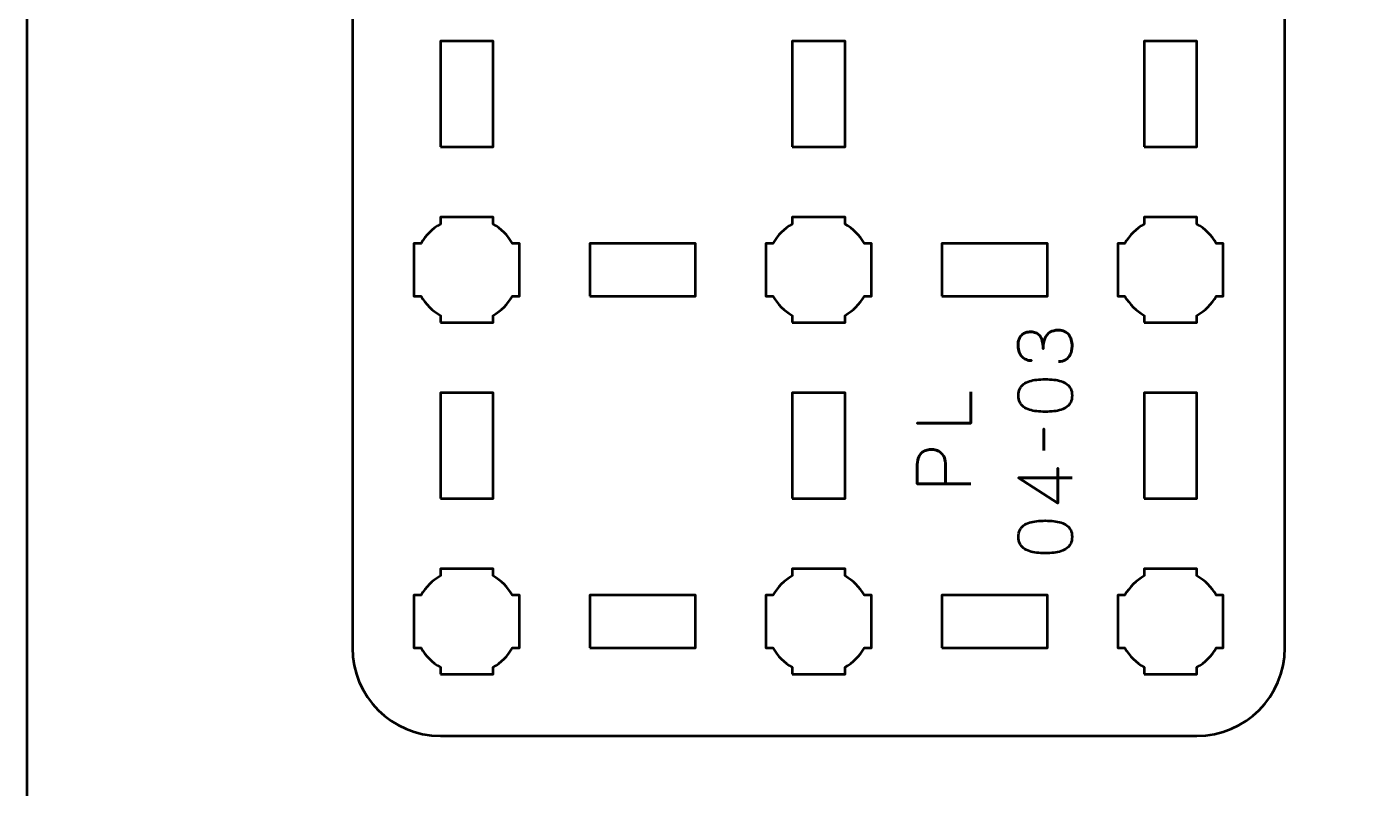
# Model space of a CAD drawing. Header units: centimetres. Extents: x -21 to 0, y -29.7 to 0.
# Drawn here: x -21 to -13.36, y -18.8 to -14.47 of the extents above; entities that cross this region are included whole.
import ezdxf

# ---------------------------------------------------------------- set-up
doc = ezdxf.new("R2010")
doc.units = ezdxf.units.CM
doc.header["$MEASUREMENT"] = 0
doc.layers.add('Layer 1', color=7, linetype='Continuous')

msp = doc.modelspace()

# ---------------------------------------------------------------- linework, layer by layer
at = {"layer": 'Layer 1', "color": 1, "lineweight": 53}
msp.add_open_spline([(-21.00003, -29.19995), (-21.00003, -29.19995), (-21.00003, -5.89992), (-21.00003, -5.89992), (-21.00003, -5.89992), (-21.00003, -5.81709), (-20.93286, -5.74992), (-20.85003, -5.74992), (-20.85003, -5.74992), (-20.7672, -5.74992), (-20.70003, -5.68275), (-20.70003, -5.59992), (-20.70003, -5.59992), (-20.70003, -5.51709), (-20.7672, -5.44992), (-20.85003, -5.44992), (-20.85003, -5.44992), (-20.93286, -5.44992), (-21.00003, -5.38275), (-21.00003, -5.29992), (-21.00003, -5.29992), (-21.00003, -5.21709), (-20.93286, -5.14992), (-20.85003, -5.14992), (-20.85003, -5.14992), (-20.7672, -5.14992), (-20.70003, -5.08275), (-20.70003, -4.99992), (-20.70003, -4.99992), (-20.70003, -4.91709), (-20.7672, -4.84992), (-20.85003, -4.84992), (-20.85003, -4.84992), (-20.93286, -4.84992), (-21.00003, -4.78275), (-21.00003, -4.69992), (-21.00003, -4.69992), (-21.00003, -4.61709), (-20.93286, -4.54992), (-20.85003, -4.54992), (-20.85003, -4.54992), (-20.7672, -4.54992), (-20.70003, -4.48275), (-20.70003, -4.39992), (-20.70003, -4.39992), (-20.70003, -4.31709), (-20.7672, -4.24992), (-20.85003, -4.24992), (-20.85003, -4.24992), (-20.93286, -4.24992), (-21.00003, -4.18275), (-21.00003, -4.09992), (-21.00003, -4.09992), (-21.00003, -4.01709), (-20.93286, -3.94992), (-20.85003, -3.94992), (-20.85003, -3.94992), (-20.7672, -3.94992), (-20.70003, -3.88275), (-20.70003, -3.79992), (-20.70003, -3.79992), (-20.70003, -3.71709), (-20.7672, -3.64992), (-20.85003, -3.64992), (-20.85003, -3.64992), (-20.93286, -3.64992), (-21.00003, -3.58275), (-21.00003, -3.49992), (-21.00003, -3.49992), (-21.00003, -3.41709), (-20.93286, -3.34992), (-20.85003, -3.34992), (-20.85003, -3.34992), (-20.7672, -3.34992), (-20.70003, -3.28275), (-20.70003, -3.19992), (-20.70003, -3.19992), (-20.70003, -3.11709), (-20.7672, -3.04992), (-20.85003, -3.04992), (-20.85003, -3.04992), (-20.93286, -3.04992), (-21.00003, -2.98275), (-21.00003, -2.89992), (-21.00003, -2.89992), (-21.00003, -2.81709), (-20.93286, -2.74992), (-20.85003, -2.74992), (-20.85003, -2.74992), (-20.7672, -2.74992), (-20.70003, -2.68275), (-20.70003, -2.59992), (-20.70003, -2.59992), (-20.70003, -2.51709), (-20.7672, -2.44992), (-20.85003, -2.44992), (-20.85003, -2.44992), (-20.93286, -2.44992), (-21.00003, -2.38275), (-21.00003, -2.29992), (-21.00003, -2.29992), (-21.00003, -2.21709), (-20.93286, -2.14992), (-20.85003, -2.14992), (-20.85003, -2.14992), (-20.7672, -2.14992), (-20.70003, -2.08275), (-20.70003, -1.99992), (-20.70003, -1.99992), (-20.70003, -1.91709), (-20.7672, -1.84992), (-20.85003, -1.84992), (-20.85003, -1.84992), (-20.93286, -1.84992), (-21.00003, -1.78275), (-21.00003, -1.69992), (-21.00003, -1.69992), (-21.00003, -1.61709), (-20.93286, -1.54992), (-20.85003, -1.54992), (-20.85003, -1.54992), (-20.7672, -1.54992), (-20.70003, -1.48275), (-20.70003, -1.39992), (-20.70003, -1.39992), (-20.70003, -1.31709), (-20.7672, -1.24992), (-20.85003, -1.24992), (-20.85003, -1.24992), (-20.93286, -1.24992), (-21.00003, -1.18275), (-21.00003, -1.09992), (-21.00003, -1.09992), (-21.00003, -1.09992), (-21.00003, -0.49992), (-21.00003, -0.49992), (-21.00003, -0.49992), (-21.00003, -0.22295), (-20.77694, 0.00004), (-20.49994, 0.00004), (-20.49994, 0.00004), (-20.49994, 0.00004), (-0.50008, 0.00004), (-0.50008, 0.00004), (-0.50008, 0.00004), (-0.22294, 0.00004), (0.00002, -0.22295), (0.00002, -0.49992), (0.00002, -0.49992), (0.00002, -0.49992), (0.00002, -29.19995), (0.00002, -29.19995), (0.00002, -29.19995), (0.00002, -29.47695), (-0.22294, -29.70004), (-0.50008, -29.70004), (-0.50008, -29.70004), (-0.50008, -29.70004), (-20.49994, -29.70004), (-20.49994, -29.70004), (-20.49994, -29.70004), (-20.77694, -29.70004), (-21.00003, -29.47695), (-21.00003, -29.19995)], degree=3, knots=[0, 0, 0, 0, 0.0243902, 0.0243902, 0.0243902, 0.0243902, 0.0487805, 0.0487805, 0.0487805, 0.0487805, 0.0731707, 0.0731707, 0.0731707, 0.0731707, 0.097561, 0.097561, 0.097561, 0.097561, 0.1219512, 0.1219512, 0.1219512, 0.1219512, 0.1463415, 0.1463415, 0.1463415, 0.1463415, 0.1707317, 0.1707317, 0.1707317, 0.1707317, 0.195122, 0.195122, 0.195122, 0.195122, 0.2195122, 0.2195122, 0.2195122, 0.2195122, 0.2439024, 0.2439024, 0.2439024, 0.2439024, 0.2682927, 0.2682927, 0.2682927, 0.2682927, 0.2926829, 0.2926829, 0.2926829, 0.2926829, 0.3170732, 0.3170732, 0.3170732, 0.3170732, 0.3414634, 0.3414634, 0.3414634, 0.3414634, 0.3658537, 0.3658537, 0.3658537, 0.3658537, 0.3902439, 0.3902439, 0.3902439, 0.3902439, 0.4146341, 0.4146341, 0.4146341, 0.4146341, 0.4390244, 0.4390244, 0.4390244, 0.4390244, 0.4634146, 0.4634146, 0.4634146, 0.4634146, 0.4878049, 0.4878049, 0.4878049, 0.4878049, 0.5121951, 0.5121951, 0.5121951, 0.5121951, 0.5365854, 0.5365854, 0.5365854, 0.5365854, 0.5609756, 0.5609756, 0.5609756, 0.5609756, 0.5853659, 0.5853659, 0.5853659, 0.5853659, 0.6097561, 0.6097561, 0.6097561, 0.6097561, 0.6341463, 0.6341463, 0.6341463, 0.6341463, 0.6585366, 0.6585366, 0.6585366, 0.6585366, 0.6829268, 0.6829268, 0.6829268, 0.6829268, 0.7073171, 0.7073171, 0.7073171, 0.7073171, 0.7317073, 0.7317073, 0.7317073, 0.7317073, 0.7560976, 0.7560976, 0.7560976, 0.7560976, 0.7804878, 0.7804878, 0.7804878, 0.7804878, 0.804878, 0.804878, 0.804878, 0.804878, 0.8292683, 0.8292683, 0.8292683, 0.8292683, 0.8536585, 0.8536585, 0.8536585, 0.8536585, 0.8780488, 0.8780488, 0.8780488, 0.8780488, 0.902439, 0.902439, 0.902439, 0.902439, 0.9268293, 0.9268293, 0.9268293, 0.9268293, 0.9512195, 0.9512195, 0.9512195, 0.9512195, 0.9756098, 0.9756098, 0.9756098, 0.9756098, 1, 1, 1, 1], dxfattribs=at)
at = {"layer": 'Layer 1', "color": 3, "lineweight": 53}
msp.add_open_spline([(-14.35, -18.5), (-14.35, -18.5), (-18.65, -18.5), (-18.65, -18.5), (-18.65, -18.5), (-18.92609, -18.5), (-19.15, -18.27609), (-19.15, -18), (-19.15, -18), (-19.15, -18), (-19.15, -11.7), (-19.15, -11.7), (-19.15, -11.7), (-19.15, -11.42391), (-18.92609, -11.2), (-18.65, -11.2), (-18.65, -11.2), (-18.65, -11.2), (-14.35, -11.2), (-14.35, -11.2), (-14.35, -11.2), (-14.07391, -11.2), (-13.85, -11.42391), (-13.85, -11.7), (-13.85, -11.7), (-13.85, -11.7), (-13.85, -18), (-13.85, -18), (-13.85, -18), (-13.85, -18.27609), (-14.07391, -18.5), (-14.35, -18.5)], degree=3, knots=[0, 0, 0, 0, 0.125, 0.125, 0.125, 0.125, 0.25, 0.25, 0.25, 0.25, 0.375, 0.375, 0.375, 0.375, 0.5, 0.5, 0.5, 0.5, 0.625, 0.625, 0.625, 0.625, 0.75, 0.75, 0.75, 0.75, 0.875, 0.875, 0.875, 0.875, 1, 1, 1, 1], dxfattribs=at)
at = {"layer": 'Layer 1', "lineweight": 53}
for points, knots in [([(-18.65, -15.15), (-18.65, -15.15), (-18.65, -14.55), (-18.65, -14.55), (-18.65, -14.55), (-18.65, -14.55), (-18.35, -14.55), (-18.35, -14.55), (-18.35, -14.55), (-18.35, -14.55), (-18.35, -15.15), (-18.35, -15.15), (-18.35, -15.15), (-18.35, -15.15), (-18.65, -15.15), (-18.65, -15.15)], [0, 0, 0, 0, 0.25, 0.25, 0.25, 0.25, 0.5, 0.5, 0.5, 0.5, 0.75, 0.75, 0.75, 0.75, 1, 1, 1, 1]), ([(-16.65, -15.15), (-16.65, -15.15), (-16.65, -14.55), (-16.65, -14.55), (-16.65, -14.55), (-16.65, -14.55), (-16.35, -14.55), (-16.35, -14.55), (-16.35, -14.55), (-16.35, -14.55), (-16.35, -15.15), (-16.35, -15.15), (-16.35, -15.15), (-16.35, -15.15), (-16.65, -15.15), (-16.65, -15.15)], [0, 0, 0, 0, 0.25, 0.25, 0.25, 0.25, 0.5, 0.5, 0.5, 0.5, 0.75, 0.75, 0.75, 0.75, 1, 1, 1, 1]), ([(-14.65, -15.15), (-14.65, -15.15), (-14.65, -14.55), (-14.65, -14.55), (-14.65, -14.55), (-14.65, -14.55), (-14.35, -14.55), (-14.35, -14.55), (-14.35, -14.55), (-14.35, -14.55), (-14.35, -15.15), (-14.35, -15.15), (-14.35, -15.15), (-14.35, -15.15), (-14.65, -15.15), (-14.65, -15.15)], [0, 0, 0, 0, 0.25, 0.25, 0.25, 0.25, 0.5, 0.5, 0.5, 0.5, 0.75, 0.75, 0.75, 0.75, 1, 1, 1, 1]), ([(-18.65, -16.15), (-18.65, -16.15), (-18.65, -16.10985), (-18.65, -16.10985), (-18.65, -16.10985), (-18.69553, -16.0835), (-18.7335, -16.04553), (-18.75985, -16), (-18.75985, -16), (-18.75985, -16), (-18.8, -16), (-18.8, -16), (-18.8, -16), (-18.8, -16), (-18.8, -15.85), (-18.8, -15.85), (-18.8, -15.85), (-18.8, -15.85), (-18.8, -15.7), (-18.8, -15.7), (-18.8, -15.7), (-18.8, -15.7), (-18.75985, -15.7), (-18.75985, -15.7), (-18.75985, -15.7), (-18.7335, -15.65447), (-18.69553, -15.6165), (-18.65, -15.59015), (-18.65, -15.59015), (-18.65, -15.59015), (-18.65, -15.55), (-18.65, -15.55), (-18.65, -15.55), (-18.65, -15.55), (-18.5, -15.55), (-18.5, -15.55), (-18.5, -15.55), (-18.5, -15.55), (-18.35, -15.55), (-18.35, -15.55), (-18.35, -15.55), (-18.35, -15.55), (-18.35, -15.59015), (-18.35, -15.59015), (-18.35, -15.59015), (-18.30447, -15.6165), (-18.2665, -15.65447), (-18.24015, -15.7), (-18.24015, -15.7), (-18.24015, -15.7), (-18.2, -15.7), (-18.2, -15.7), (-18.2, -15.7), (-18.2, -15.7), (-18.2, -15.85), (-18.2, -15.85), (-18.2, -15.85), (-18.2, -15.85), (-18.2, -16), (-18.2, -16), (-18.2, -16), (-18.2, -16), (-18.24015, -16), (-18.24015, -16), (-18.24015, -16), (-18.2665, -16.04553), (-18.30447, -16.0835), (-18.35, -16.10985), (-18.35, -16.10985), (-18.35, -16.10985), (-18.35, -16.15), (-18.35, -16.15), (-18.35, -16.15), (-18.35, -16.15), (-18.5, -16.15), (-18.5, -16.15), (-18.5, -16.15), (-18.5, -16.15), (-18.65, -16.15), (-18.65, -16.15)], [0, 0, 0, 0, 0.05, 0.05, 0.05, 0.05, 0.1, 0.1, 0.1, 0.1, 0.15, 0.15, 0.15, 0.15, 0.2, 0.2, 0.2, 0.2, 0.25, 0.25, 0.25, 0.25, 0.3, 0.3, 0.3, 0.3, 0.35, 0.35, 0.35, 0.35, 0.4, 0.4, 0.4, 0.4, 0.45, 0.45, 0.45, 0.45, 0.5, 0.5, 0.5, 0.5, 0.55, 0.55, 0.55, 0.55, 0.6, 0.6, 0.6, 0.6, 0.65, 0.65, 0.65, 0.65, 0.7, 0.7, 0.7, 0.7, 0.75, 0.75, 0.75, 0.75, 0.8, 0.8, 0.8, 0.8, 0.85, 0.85, 0.85, 0.85, 0.9, 0.9, 0.9, 0.9, 0.95, 0.95, 0.95, 0.95, 1, 1, 1, 1]), ([(-16.65, -16.15), (-16.65, -16.15), (-16.65, -16.10985), (-16.65, -16.10985), (-16.65, -16.10985), (-16.69553, -16.0835), (-16.7335, -16.04553), (-16.75985, -16), (-16.75985, -16), (-16.75985, -16), (-16.8, -16), (-16.8, -16), (-16.8, -16), (-16.8, -16), (-16.8, -15.85), (-16.8, -15.85), (-16.8, -15.85), (-16.8, -15.85), (-16.8, -15.7), (-16.8, -15.7), (-16.8, -15.7), (-16.8, -15.7), (-16.75985, -15.7), (-16.75985, -15.7), (-16.75985, -15.7), (-16.7335, -15.65447), (-16.69553, -15.6165), (-16.65, -15.59015), (-16.65, -15.59015), (-16.65, -15.59015), (-16.65, -15.55), (-16.65, -15.55), (-16.65, -15.55), (-16.65, -15.55), (-16.5, -15.55), (-16.5, -15.55), (-16.5, -15.55), (-16.5, -15.55), (-16.35, -15.55), (-16.35, -15.55), (-16.35, -15.55), (-16.35, -15.55), (-16.35, -15.59015), (-16.35, -15.59015), (-16.35, -15.59015), (-16.30447, -15.6165), (-16.2665, -15.65447), (-16.24015, -15.7), (-16.24015, -15.7), (-16.24015, -15.7), (-16.2, -15.7), (-16.2, -15.7), (-16.2, -15.7), (-16.2, -15.7), (-16.2, -15.85), (-16.2, -15.85), (-16.2, -15.85), (-16.2, -15.85), (-16.2, -16), (-16.2, -16), (-16.2, -16), (-16.2, -16), (-16.24015, -16), (-16.24015, -16), (-16.24015, -16), (-16.2665, -16.04553), (-16.30447, -16.0835), (-16.35, -16.10985), (-16.35, -16.10985), (-16.35, -16.10985), (-16.35, -16.15), (-16.35, -16.15), (-16.35, -16.15), (-16.35, -16.15), (-16.5, -16.15), (-16.5, -16.15), (-16.5, -16.15), (-16.5, -16.15), (-16.65, -16.15), (-16.65, -16.15)], [0, 0, 0, 0, 0.05, 0.05, 0.05, 0.05, 0.1, 0.1, 0.1, 0.1, 0.15, 0.15, 0.15, 0.15, 0.2, 0.2, 0.2, 0.2, 0.25, 0.25, 0.25, 0.25, 0.3, 0.3, 0.3, 0.3, 0.35, 0.35, 0.35, 0.35, 0.4, 0.4, 0.4, 0.4, 0.45, 0.45, 0.45, 0.45, 0.5, 0.5, 0.5, 0.5, 0.55, 0.55, 0.55, 0.55, 0.6, 0.6, 0.6, 0.6, 0.65, 0.65, 0.65, 0.65, 0.7, 0.7, 0.7, 0.7, 0.75, 0.75, 0.75, 0.75, 0.8, 0.8, 0.8, 0.8, 0.85, 0.85, 0.85, 0.85, 0.9, 0.9, 0.9, 0.9, 0.95, 0.95, 0.95, 0.95, 1, 1, 1, 1]), ([(-14.65, -16.15), (-14.65, -16.15), (-14.65, -16.10985), (-14.65, -16.10985), (-14.65, -16.10985), (-14.69553, -16.0835), (-14.7335, -16.04553), (-14.75985, -16), (-14.75985, -16), (-14.75985, -16), (-14.8, -16), (-14.8, -16), (-14.8, -16), (-14.8, -16), (-14.8, -15.85), (-14.8, -15.85), (-14.8, -15.85), (-14.8, -15.85), (-14.8, -15.7), (-14.8, -15.7), (-14.8, -15.7), (-14.8, -15.7), (-14.75985, -15.7), (-14.75985, -15.7), (-14.75985, -15.7), (-14.7335, -15.65447), (-14.69553, -15.6165), (-14.65, -15.59015), (-14.65, -15.59015), (-14.65, -15.59015), (-14.65, -15.55), (-14.65, -15.55), (-14.65, -15.55), (-14.65, -15.55), (-14.5, -15.55), (-14.5, -15.55), (-14.5, -15.55), (-14.5, -15.55), (-14.35, -15.55), (-14.35, -15.55), (-14.35, -15.55), (-14.35, -15.55), (-14.35, -15.59015), (-14.35, -15.59015), (-14.35, -15.59015), (-14.30447, -15.6165), (-14.2665, -15.65447), (-14.24015, -15.7), (-14.24015, -15.7), (-14.24015, -15.7), (-14.2, -15.7), (-14.2, -15.7), (-14.2, -15.7), (-14.2, -15.7), (-14.2, -15.85), (-14.2, -15.85), (-14.2, -15.85), (-14.2, -15.85), (-14.2, -16), (-14.2, -16), (-14.2, -16), (-14.2, -16), (-14.24015, -16), (-14.24015, -16), (-14.24015, -16), (-14.2665, -16.04553), (-14.30447, -16.0835), (-14.35, -16.10985), (-14.35, -16.10985), (-14.35, -16.10985), (-14.35, -16.15), (-14.35, -16.15), (-14.35, -16.15), (-14.35, -16.15), (-14.5, -16.15), (-14.5, -16.15), (-14.5, -16.15), (-14.5, -16.15), (-14.65, -16.15), (-14.65, -16.15)], [0, 0, 0, 0, 0.05, 0.05, 0.05, 0.05, 0.1, 0.1, 0.1, 0.1, 0.15, 0.15, 0.15, 0.15, 0.2, 0.2, 0.2, 0.2, 0.25, 0.25, 0.25, 0.25, 0.3, 0.3, 0.3, 0.3, 0.35, 0.35, 0.35, 0.35, 0.4, 0.4, 0.4, 0.4, 0.45, 0.45, 0.45, 0.45, 0.5, 0.5, 0.5, 0.5, 0.55, 0.55, 0.55, 0.55, 0.6, 0.6, 0.6, 0.6, 0.65, 0.65, 0.65, 0.65, 0.7, 0.7, 0.7, 0.7, 0.75, 0.75, 0.75, 0.75, 0.8, 0.8, 0.8, 0.8, 0.85, 0.85, 0.85, 0.85, 0.9, 0.9, 0.9, 0.9, 0.95, 0.95, 0.95, 0.95, 1, 1, 1, 1]), ([(-17.8, -16), (-17.8, -16), (-17.8, -15.7), (-17.8, -15.7), (-17.8, -15.7), (-17.8, -15.7), (-17.2, -15.7), (-17.2, -15.7), (-17.2, -15.7), (-17.2, -15.7), (-17.2, -16), (-17.2, -16), (-17.2, -16), (-17.2, -16), (-17.8, -16), (-17.8, -16)], [0, 0, 0, 0, 0.25, 0.25, 0.25, 0.25, 0.5, 0.5, 0.5, 0.5, 0.75, 0.75, 0.75, 0.75, 1, 1, 1, 1]), ([(-15.8, -16), (-15.8, -16), (-15.8, -15.7), (-15.8, -15.7), (-15.8, -15.7), (-15.8, -15.7), (-15.2, -15.7), (-15.2, -15.7), (-15.2, -15.7), (-15.2, -15.7), (-15.2, -16), (-15.2, -16), (-15.2, -16), (-15.2, -16), (-15.8, -16), (-15.8, -16)], [0, 0, 0, 0, 0.25, 0.25, 0.25, 0.25, 0.5, 0.5, 0.5, 0.5, 0.75, 0.75, 0.75, 0.75, 1, 1, 1, 1]), ([(-18.65, -17.15), (-18.65, -17.15), (-18.65, -16.55), (-18.65, -16.55), (-18.65, -16.55), (-18.65, -16.55), (-18.35, -16.55), (-18.35, -16.55), (-18.35, -16.55), (-18.35, -16.55), (-18.35, -17.15), (-18.35, -17.15), (-18.35, -17.15), (-18.35, -17.15), (-18.65, -17.15), (-18.65, -17.15)], [0, 0, 0, 0, 0.25, 0.25, 0.25, 0.25, 0.5, 0.5, 0.5, 0.5, 0.75, 0.75, 0.75, 0.75, 1, 1, 1, 1]), ([(-16.65, -17.15), (-16.65, -17.15), (-16.65, -16.55), (-16.65, -16.55), (-16.65, -16.55), (-16.65, -16.55), (-16.35, -16.55), (-16.35, -16.55), (-16.35, -16.55), (-16.35, -16.55), (-16.35, -17.15), (-16.35, -17.15), (-16.35, -17.15), (-16.35, -17.15), (-16.65, -17.15), (-16.65, -17.15)], [0, 0, 0, 0, 0.25, 0.25, 0.25, 0.25, 0.5, 0.5, 0.5, 0.5, 0.75, 0.75, 0.75, 0.75, 1, 1, 1, 1]), ([(-14.65, -17.15), (-14.65, -17.15), (-14.65, -16.55), (-14.65, -16.55), (-14.65, -16.55), (-14.65, -16.55), (-14.35, -16.55), (-14.35, -16.55), (-14.35, -16.55), (-14.35, -16.55), (-14.35, -17.15), (-14.35, -17.15), (-14.35, -17.15), (-14.35, -17.15), (-14.65, -17.15), (-14.65, -17.15)], [0, 0, 0, 0, 0.25, 0.25, 0.25, 0.25, 0.5, 0.5, 0.5, 0.5, 0.75, 0.75, 0.75, 0.75, 1, 1, 1, 1]), ([(-18.65, -18.15), (-18.65, -18.15), (-18.65, -18.10985), (-18.65, -18.10985), (-18.65, -18.10985), (-18.69553, -18.0835), (-18.7335, -18.04553), (-18.75985, -18), (-18.75985, -18), (-18.75985, -18), (-18.8, -18), (-18.8, -18), (-18.8, -18), (-18.8, -18), (-18.8, -17.85), (-18.8, -17.85), (-18.8, -17.85), (-18.8, -17.85), (-18.8, -17.7), (-18.8, -17.7), (-18.8, -17.7), (-18.8, -17.7), (-18.75985, -17.7), (-18.75985, -17.7), (-18.75985, -17.7), (-18.7335, -17.65447), (-18.69553, -17.6165), (-18.65, -17.59015), (-18.65, -17.59015), (-18.65, -17.59015), (-18.65, -17.55), (-18.65, -17.55), (-18.65, -17.55), (-18.65, -17.55), (-18.5, -17.55), (-18.5, -17.55), (-18.5, -17.55), (-18.5, -17.55), (-18.35, -17.55), (-18.35, -17.55), (-18.35, -17.55), (-18.35, -17.55), (-18.35, -17.59015), (-18.35, -17.59015), (-18.35, -17.59015), (-18.30447, -17.6165), (-18.2665, -17.65447), (-18.24015, -17.7), (-18.24015, -17.7), (-18.24015, -17.7), (-18.2, -17.7), (-18.2, -17.7), (-18.2, -17.7), (-18.2, -17.7), (-18.2, -17.85), (-18.2, -17.85), (-18.2, -17.85), (-18.2, -17.85), (-18.2, -18), (-18.2, -18), (-18.2, -18), (-18.2, -18), (-18.24015, -18), (-18.24015, -18), (-18.24015, -18), (-18.2665, -18.04553), (-18.30447, -18.0835), (-18.35, -18.10985), (-18.35, -18.10985), (-18.35, -18.10985), (-18.35, -18.15), (-18.35, -18.15), (-18.35, -18.15), (-18.35, -18.15), (-18.5, -18.15), (-18.5, -18.15), (-18.5, -18.15), (-18.5, -18.15), (-18.65, -18.15), (-18.65, -18.15)], [0, 0, 0, 0, 0.05, 0.05, 0.05, 0.05, 0.1, 0.1, 0.1, 0.1, 0.15, 0.15, 0.15, 0.15, 0.2, 0.2, 0.2, 0.2, 0.25, 0.25, 0.25, 0.25, 0.3, 0.3, 0.3, 0.3, 0.35, 0.35, 0.35, 0.35, 0.4, 0.4, 0.4, 0.4, 0.45, 0.45, 0.45, 0.45, 0.5, 0.5, 0.5, 0.5, 0.55, 0.55, 0.55, 0.55, 0.6, 0.6, 0.6, 0.6, 0.65, 0.65, 0.65, 0.65, 0.7, 0.7, 0.7, 0.7, 0.75, 0.75, 0.75, 0.75, 0.8, 0.8, 0.8, 0.8, 0.85, 0.85, 0.85, 0.85, 0.9, 0.9, 0.9, 0.9, 0.95, 0.95, 0.95, 0.95, 1, 1, 1, 1]), ([(-16.65, -18.15), (-16.65, -18.15), (-16.65, -18.10985), (-16.65, -18.10985), (-16.65, -18.10985), (-16.69553, -18.0835), (-16.7335, -18.04553), (-16.75985, -18), (-16.75985, -18), (-16.75985, -18), (-16.8, -18), (-16.8, -18), (-16.8, -18), (-16.8, -18), (-16.8, -17.85), (-16.8, -17.85), (-16.8, -17.85), (-16.8, -17.85), (-16.8, -17.7), (-16.8, -17.7), (-16.8, -17.7), (-16.8, -17.7), (-16.75985, -17.7), (-16.75985, -17.7), (-16.75985, -17.7), (-16.7335, -17.65447), (-16.69553, -17.6165), (-16.65, -17.59015), (-16.65, -17.59015), (-16.65, -17.59015), (-16.65, -17.55), (-16.65, -17.55), (-16.65, -17.55), (-16.65, -17.55), (-16.5, -17.55), (-16.5, -17.55), (-16.5, -17.55), (-16.5, -17.55), (-16.35, -17.55), (-16.35, -17.55), (-16.35, -17.55), (-16.35, -17.55), (-16.35, -17.59015), (-16.35, -17.59015), (-16.35, -17.59015), (-16.30447, -17.6165), (-16.2665, -17.65447), (-16.24015, -17.7), (-16.24015, -17.7), (-16.24015, -17.7), (-16.2, -17.7), (-16.2, -17.7), (-16.2, -17.7), (-16.2, -17.7), (-16.2, -17.85), (-16.2, -17.85), (-16.2, -17.85), (-16.2, -17.85), (-16.2, -18), (-16.2, -18), (-16.2, -18), (-16.2, -18), (-16.24015, -18), (-16.24015, -18), (-16.24015, -18), (-16.2665, -18.04553), (-16.30447, -18.0835), (-16.35, -18.10985), (-16.35, -18.10985), (-16.35, -18.10985), (-16.35, -18.15), (-16.35, -18.15), (-16.35, -18.15), (-16.35, -18.15), (-16.5, -18.15), (-16.5, -18.15), (-16.5, -18.15), (-16.5, -18.15), (-16.65, -18.15), (-16.65, -18.15)], [0, 0, 0, 0, 0.05, 0.05, 0.05, 0.05, 0.1, 0.1, 0.1, 0.1, 0.15, 0.15, 0.15, 0.15, 0.2, 0.2, 0.2, 0.2, 0.25, 0.25, 0.25, 0.25, 0.3, 0.3, 0.3, 0.3, 0.35, 0.35, 0.35, 0.35, 0.4, 0.4, 0.4, 0.4, 0.45, 0.45, 0.45, 0.45, 0.5, 0.5, 0.5, 0.5, 0.55, 0.55, 0.55, 0.55, 0.6, 0.6, 0.6, 0.6, 0.65, 0.65, 0.65, 0.65, 0.7, 0.7, 0.7, 0.7, 0.75, 0.75, 0.75, 0.75, 0.8, 0.8, 0.8, 0.8, 0.85, 0.85, 0.85, 0.85, 0.9, 0.9, 0.9, 0.9, 0.95, 0.95, 0.95, 0.95, 1, 1, 1, 1]), ([(-14.65, -18.15), (-14.65, -18.15), (-14.65, -18.10985), (-14.65, -18.10985), (-14.65, -18.10985), (-14.69553, -18.0835), (-14.7335, -18.04553), (-14.75985, -18), (-14.75985, -18), (-14.75985, -18), (-14.8, -18), (-14.8, -18), (-14.8, -18), (-14.8, -18), (-14.8, -17.85), (-14.8, -17.85), (-14.8, -17.85), (-14.8, -17.85), (-14.8, -17.7), (-14.8, -17.7), (-14.8, -17.7), (-14.8, -17.7), (-14.75985, -17.7), (-14.75985, -17.7), (-14.75985, -17.7), (-14.7335, -17.65447), (-14.69553, -17.6165), (-14.65, -17.59015), (-14.65, -17.59015), (-14.65, -17.59015), (-14.65, -17.55), (-14.65, -17.55), (-14.65, -17.55), (-14.65, -17.55), (-14.5, -17.55), (-14.5, -17.55), (-14.5, -17.55), (-14.5, -17.55), (-14.35, -17.55), (-14.35, -17.55), (-14.35, -17.55), (-14.35, -17.55), (-14.35, -17.59015), (-14.35, -17.59015), (-14.35, -17.59015), (-14.30447, -17.6165), (-14.2665, -17.65447), (-14.24015, -17.7), (-14.24015, -17.7), (-14.24015, -17.7), (-14.2, -17.7), (-14.2, -17.7), (-14.2, -17.7), (-14.2, -17.7), (-14.2, -17.85), (-14.2, -17.85), (-14.2, -17.85), (-14.2, -17.85), (-14.2, -18), (-14.2, -18), (-14.2, -18), (-14.2, -18), (-14.24015, -18), (-14.24015, -18), (-14.24015, -18), (-14.2665, -18.04553), (-14.30447, -18.0835), (-14.35, -18.10985), (-14.35, -18.10985), (-14.35, -18.10985), (-14.35, -18.15), (-14.35, -18.15), (-14.35, -18.15), (-14.35, -18.15), (-14.5, -18.15), (-14.5, -18.15), (-14.5, -18.15), (-14.5, -18.15), (-14.65, -18.15), (-14.65, -18.15)], [0, 0, 0, 0, 0.05, 0.05, 0.05, 0.05, 0.1, 0.1, 0.1, 0.1, 0.15, 0.15, 0.15, 0.15, 0.2, 0.2, 0.2, 0.2, 0.25, 0.25, 0.25, 0.25, 0.3, 0.3, 0.3, 0.3, 0.35, 0.35, 0.35, 0.35, 0.4, 0.4, 0.4, 0.4, 0.45, 0.45, 0.45, 0.45, 0.5, 0.5, 0.5, 0.5, 0.55, 0.55, 0.55, 0.55, 0.6, 0.6, 0.6, 0.6, 0.65, 0.65, 0.65, 0.65, 0.7, 0.7, 0.7, 0.7, 0.75, 0.75, 0.75, 0.75, 0.8, 0.8, 0.8, 0.8, 0.85, 0.85, 0.85, 0.85, 0.9, 0.9, 0.9, 0.9, 0.95, 0.95, 0.95, 0.95, 1, 1, 1, 1]), ([(-17.8, -18), (-17.8, -18), (-17.8, -17.7), (-17.8, -17.7), (-17.8, -17.7), (-17.8, -17.7), (-17.2, -17.7), (-17.2, -17.7), (-17.2, -17.7), (-17.2, -17.7), (-17.2, -18), (-17.2, -18), (-17.2, -18), (-17.2, -18), (-17.8, -18), (-17.8, -18)], [0, 0, 0, 0, 0.25, 0.25, 0.25, 0.25, 0.5, 0.5, 0.5, 0.5, 0.75, 0.75, 0.75, 0.75, 1, 1, 1, 1]), ([(-15.8, -18), (-15.8, -18), (-15.8, -17.7), (-15.8, -17.7), (-15.8, -17.7), (-15.8, -17.7), (-15.2, -17.7), (-15.2, -17.7), (-15.2, -17.7), (-15.2, -17.7), (-15.2, -18), (-15.2, -18), (-15.2, -18), (-15.2, -18), (-15.8, -18), (-15.8, -18)], [0, 0, 0, 0, 0.25, 0.25, 0.25, 0.25, 0.5, 0.5, 0.5, 0.5, 0.75, 0.75, 0.75, 0.75, 1, 1, 1, 1])]:
    msp.add_open_spline(points, degree=3, knots=knots, dxfattribs=at)
at = {"layer": 'Layer 1', "color": 5, "lineweight": 53}
for points, knots in [([(-15.13637, -16.3721), (-15.12113, -16.37203), (-15.10787, -16.3685), (-15.09637, -16.36152), (-15.09637, -16.36152), (-15.08494, -16.35453), (-15.07598, -16.34458), (-15.06956, -16.3316), (-15.06956, -16.3316), (-15.06314, -16.31862), (-15.05989, -16.30303), (-15.05975, -16.28489), (-15.05975, -16.28489), (-15.05975, -16.27128), (-15.06116, -16.25893), (-15.06412, -16.24771), (-15.06412, -16.24771), (-15.06709, -16.23656), (-15.07167, -16.22697), (-15.07795, -16.21885), (-15.07795, -16.21885), (-15.08423, -16.21074), (-15.09235, -16.20453), (-15.10222, -16.20009), (-15.10222, -16.20009), (-15.11217, -16.19571), (-15.1241, -16.19353), (-15.13807, -16.19346), (-15.13807, -16.19346), (-15.15669, -16.19338), (-15.17243, -16.19719), (-15.1852, -16.20474), (-15.1852, -16.20474), (-15.19797, -16.21229), (-15.20756, -16.22401), (-15.21412, -16.23974), (-15.21412, -16.23974), (-15.22069, -16.25547), (-15.224, -16.27565), (-15.224, -16.30013), (-15.224, -16.30013), (-15.22393, -16.28186), (-15.22562, -16.26655), (-15.22908, -16.25406), (-15.22908, -16.25406), (-15.23254, -16.24164), (-15.23741, -16.2317), (-15.24376, -16.22422), (-15.24376, -16.22422), (-15.25004, -16.21674), (-15.25752, -16.21131), (-15.26612, -16.20806), (-15.26612, -16.20806), (-15.27466, -16.20474), (-15.28404, -16.20312), (-15.29427, -16.20319), (-15.29427, -16.20319), (-15.30451, -16.20312), (-15.31396, -16.20453), (-15.32271, -16.20735), (-15.32271, -16.20735), (-15.33146, -16.21011), (-15.33915, -16.21462), (-15.34571, -16.22076), (-15.34571, -16.22076), (-15.35227, -16.2269), (-15.35742, -16.23501), (-15.36109, -16.24496), (-15.36109, -16.24496), (-15.36476, -16.25498), (-15.36659, -16.26719), (-15.36666, -16.28151), (-15.36666, -16.28151), (-15.36659, -16.29576), (-15.36448, -16.30825), (-15.36038, -16.31883), (-15.36038, -16.31883), (-15.35629, -16.32949), (-15.35072, -16.33823), (-15.34359, -16.34529), (-15.34359, -16.34529), (-15.33647, -16.35227), (-15.32835, -16.3575), (-15.31918, -16.36095), (-15.31918, -16.36095), (-15.31001, -16.36448), (-15.30027, -16.36617), (-15.29004, -16.36617), (-15.29004, -16.36617), (-15.30027, -16.36617), (-15.31001, -16.36448), (-15.31918, -16.36095), (-15.31918, -16.36095), (-15.32835, -16.3575), (-15.33647, -16.35227), (-15.34359, -16.34529), (-15.34359, -16.34529), (-15.35072, -16.33823), (-15.35629, -16.32949), (-15.36038, -16.31883), (-15.36038, -16.31883), (-15.36448, -16.30825), (-15.36659, -16.29576), (-15.36666, -16.28151), (-15.36666, -16.28151), (-15.36659, -16.26719), (-15.36476, -16.25498), (-15.36109, -16.24496), (-15.36109, -16.24496), (-15.35742, -16.23501), (-15.35227, -16.2269), (-15.34571, -16.22076), (-15.34571, -16.22076), (-15.33915, -16.21462), (-15.33146, -16.21011), (-15.32271, -16.20735), (-15.32271, -16.20735), (-15.31396, -16.20453), (-15.30451, -16.20312), (-15.29427, -16.20319), (-15.29427, -16.20319), (-15.28404, -16.20312), (-15.27466, -16.20474), (-15.26612, -16.20806), (-15.26612, -16.20806), (-15.25752, -16.21131), (-15.25004, -16.21674), (-15.24376, -16.22422), (-15.24376, -16.22422), (-15.23741, -16.2317), (-15.23254, -16.24164), (-15.22908, -16.25406), (-15.22908, -16.25406), (-15.22562, -16.26655), (-15.22393, -16.28186), (-15.224, -16.30013), (-15.224, -16.30013), (-15.224, -16.27565), (-15.22069, -16.25547), (-15.21412, -16.23974), (-15.21412, -16.23974), (-15.20756, -16.22401), (-15.19797, -16.21229), (-15.1852, -16.20474), (-15.1852, -16.20474), (-15.17243, -16.19719), (-15.15669, -16.19338), (-15.13807, -16.19346), (-15.13807, -16.19346), (-15.1241, -16.19353), (-15.11217, -16.19571), (-15.10222, -16.20009), (-15.10222, -16.20009), (-15.09235, -16.20453), (-15.08423, -16.21074), (-15.07795, -16.21885), (-15.07795, -16.21885), (-15.07167, -16.22697), (-15.06709, -16.23656), (-15.06412, -16.24771), (-15.06412, -16.24771), (-15.06116, -16.25893), (-15.05975, -16.27128), (-15.05975, -16.28489), (-15.05975, -16.28489), (-15.05989, -16.30303), (-15.06314, -16.31862), (-15.06956, -16.3316), (-15.06956, -16.3316), (-15.07598, -16.34458), (-15.08494, -16.35453), (-15.09637, -16.36152), (-15.09637, -16.36152), (-15.10787, -16.3685), (-15.12113, -16.37203), (-15.13637, -16.3721)], [0, 0, 0, 0, 0.0227273, 0.0227273, 0.0227273, 0.0227273, 0.0454545, 0.0454545, 0.0454545, 0.0454545, 0.0681818, 0.0681818, 0.0681818, 0.0681818, 0.0909091, 0.0909091, 0.0909091, 0.0909091, 0.1136364, 0.1136364, 0.1136364, 0.1136364, 0.1363636, 0.1363636, 0.1363636, 0.1363636, 0.1590909, 0.1590909, 0.1590909, 0.1590909, 0.1818182, 0.1818182, 0.1818182, 0.1818182, 0.2045455, 0.2045455, 0.2045455, 0.2045455, 0.2272727, 0.2272727, 0.2272727, 0.2272727, 0.25, 0.25, 0.25, 0.25, 0.2727273, 0.2727273, 0.2727273, 0.2727273, 0.2954545, 0.2954545, 0.2954545, 0.2954545, 0.3181818, 0.3181818, 0.3181818, 0.3181818, 0.3409091, 0.3409091, 0.3409091, 0.3409091, 0.3636364, 0.3636364, 0.3636364, 0.3636364, 0.3863636, 0.3863636, 0.3863636, 0.3863636, 0.4090909, 0.4090909, 0.4090909, 0.4090909, 0.4318182, 0.4318182, 0.4318182, 0.4318182, 0.4545455, 0.4545455, 0.4545455, 0.4545455, 0.4772727, 0.4772727, 0.4772727, 0.4772727, 0.5, 0.5, 0.5, 0.5, 0.5227273, 0.5227273, 0.5227273, 0.5227273, 0.5454545, 0.5454545, 0.5454545, 0.5454545, 0.5681818, 0.5681818, 0.5681818, 0.5681818, 0.5909091, 0.5909091, 0.5909091, 0.5909091, 0.6136364, 0.6136364, 0.6136364, 0.6136364, 0.6363636, 0.6363636, 0.6363636, 0.6363636, 0.6590909, 0.6590909, 0.6590909, 0.6590909, 0.6818182, 0.6818182, 0.6818182, 0.6818182, 0.7045455, 0.7045455, 0.7045455, 0.7045455, 0.7272727, 0.7272727, 0.7272727, 0.7272727, 0.75, 0.75, 0.75, 0.75, 0.7727273, 0.7727273, 0.7727273, 0.7727273, 0.7954545, 0.7954545, 0.7954545, 0.7954545, 0.8181818, 0.8181818, 0.8181818, 0.8181818, 0.8409091, 0.8409091, 0.8409091, 0.8409091, 0.8636364, 0.8636364, 0.8636364, 0.8636364, 0.8863636, 0.8863636, 0.8863636, 0.8863636, 0.9090909, 0.9090909, 0.9090909, 0.9090909, 0.9318182, 0.9318182, 0.9318182, 0.9318182, 0.9545455, 0.9545455, 0.9545455, 0.9545455, 0.9772727, 0.9772727, 0.9772727, 0.9772727, 1, 1, 1, 1]), ([(-15.05975, -16.56471), (-15.05982, -16.5499), (-15.06243, -16.53713), (-15.06751, -16.52647), (-15.06751, -16.52647), (-15.07259, -16.51589), (-15.07986, -16.50707), (-15.0891, -16.50002), (-15.0891, -16.50002), (-15.09841, -16.49303), (-15.10942, -16.48753), (-15.12212, -16.48344), (-15.12212, -16.48344), (-15.13482, -16.47941), (-15.14872, -16.47652), (-15.16396, -16.4749), (-15.16396, -16.4749), (-15.1792, -16.4732), (-15.19522, -16.47236), (-15.21215, -16.47243), (-15.21215, -16.47243), (-15.22901, -16.47236), (-15.24503, -16.4732), (-15.2602, -16.4749), (-15.2602, -16.4749), (-15.27537, -16.47652), (-15.28934, -16.47941), (-15.30204, -16.48344), (-15.30204, -16.48344), (-15.31467, -16.48753), (-15.32567, -16.49303), (-15.33506, -16.50002), (-15.33506, -16.50002), (-15.34437, -16.50707), (-15.35164, -16.51589), (-15.35672, -16.52647), (-15.35672, -16.52647), (-15.36187, -16.53713), (-15.36448, -16.5499), (-15.36455, -16.56471), (-15.36455, -16.56471), (-15.36448, -16.57953), (-15.36187, -16.5923), (-15.35672, -16.60296), (-15.35672, -16.60296), (-15.35164, -16.61354), (-15.34437, -16.62236), (-15.33506, -16.62941), (-15.33506, -16.62941), (-15.32567, -16.6364), (-15.31467, -16.6419), (-15.30204, -16.64599), (-15.30204, -16.64599), (-15.28934, -16.65002), (-15.27537, -16.65291), (-15.2602, -16.65453), (-15.2602, -16.65453), (-15.24503, -16.65622), (-15.22901, -16.65707), (-15.21215, -16.657), (-15.21215, -16.657), (-15.19522, -16.65707), (-15.1792, -16.65622), (-15.16396, -16.65453), (-15.16396, -16.65453), (-15.14872, -16.65291), (-15.13482, -16.65002), (-15.12212, -16.64599), (-15.12212, -16.64599), (-15.10942, -16.6419), (-15.09841, -16.6364), (-15.0891, -16.62941), (-15.0891, -16.62941), (-15.07986, -16.62236), (-15.07259, -16.61354), (-15.06751, -16.60296), (-15.06751, -16.60296), (-15.06243, -16.5923), (-15.05982, -16.57953), (-15.05975, -16.56471)], [0, 0, 0, 0, 0.05, 0.05, 0.05, 0.05, 0.1, 0.1, 0.1, 0.1, 0.15, 0.15, 0.15, 0.15, 0.2, 0.2, 0.2, 0.2, 0.25, 0.25, 0.25, 0.25, 0.3, 0.3, 0.3, 0.3, 0.35, 0.35, 0.35, 0.35, 0.4, 0.4, 0.4, 0.4, 0.45, 0.45, 0.45, 0.45, 0.5, 0.5, 0.5, 0.5, 0.55, 0.55, 0.55, 0.55, 0.6, 0.6, 0.6, 0.6, 0.65, 0.65, 0.65, 0.65, 0.7, 0.7, 0.7, 0.7, 0.75, 0.75, 0.75, 0.75, 0.8, 0.8, 0.8, 0.8, 0.85, 0.85, 0.85, 0.85, 0.9, 0.9, 0.9, 0.9, 0.95, 0.95, 0.95, 0.95, 1, 1, 1, 1]), ([(-15.05975, -16.56471), (-15.05982, -16.5499), (-15.06243, -16.53713), (-15.06751, -16.52647), (-15.06751, -16.52647), (-15.07259, -16.51589), (-15.07986, -16.50707), (-15.0891, -16.50002), (-15.0891, -16.50002), (-15.09841, -16.49303), (-15.10942, -16.48753), (-15.12212, -16.48344), (-15.12212, -16.48344), (-15.13482, -16.47941), (-15.14872, -16.47652), (-15.16396, -16.4749), (-15.16396, -16.4749), (-15.1792, -16.4732), (-15.19522, -16.47236), (-15.21215, -16.47243), (-15.21215, -16.47243), (-15.22901, -16.47236), (-15.24503, -16.4732), (-15.2602, -16.4749), (-15.2602, -16.4749), (-15.27537, -16.47652), (-15.28934, -16.47941), (-15.30204, -16.48344), (-15.30204, -16.48344), (-15.31467, -16.48753), (-15.32567, -16.49303), (-15.33506, -16.50002), (-15.33506, -16.50002), (-15.34437, -16.50707), (-15.35164, -16.51589), (-15.35672, -16.52647), (-15.35672, -16.52647), (-15.36187, -16.53713), (-15.36448, -16.5499), (-15.36455, -16.56471), (-15.36455, -16.56471), (-15.36448, -16.57953), (-15.36187, -16.5923), (-15.35672, -16.60296), (-15.35672, -16.60296), (-15.35164, -16.61354), (-15.34437, -16.62236), (-15.33506, -16.62941), (-15.33506, -16.62941), (-15.32567, -16.6364), (-15.31467, -16.6419), (-15.30204, -16.64599), (-15.30204, -16.64599), (-15.28934, -16.65002), (-15.27537, -16.65291), (-15.2602, -16.65453), (-15.2602, -16.65453), (-15.24503, -16.65622), (-15.22901, -16.65707), (-15.21215, -16.657), (-15.21215, -16.657), (-15.19522, -16.65707), (-15.1792, -16.65622), (-15.16396, -16.65453), (-15.16396, -16.65453), (-15.14872, -16.65291), (-15.13482, -16.65002), (-15.12212, -16.64599), (-15.12212, -16.64599), (-15.10942, -16.6419), (-15.09841, -16.6364), (-15.0891, -16.62941), (-15.0891, -16.62941), (-15.07986, -16.62236), (-15.07259, -16.61354), (-15.06751, -16.60296), (-15.06751, -16.60296), (-15.06243, -16.5923), (-15.05982, -16.57953), (-15.05975, -16.56471)], [0, 0, 0, 0, 0.05, 0.05, 0.05, 0.05, 0.1, 0.1, 0.1, 0.1, 0.15, 0.15, 0.15, 0.15, 0.2, 0.2, 0.2, 0.2, 0.25, 0.25, 0.25, 0.25, 0.3, 0.3, 0.3, 0.3, 0.35, 0.35, 0.35, 0.35, 0.4, 0.4, 0.4, 0.4, 0.45, 0.45, 0.45, 0.45, 0.5, 0.5, 0.5, 0.5, 0.55, 0.55, 0.55, 0.55, 0.6, 0.6, 0.6, 0.6, 0.65, 0.65, 0.65, 0.65, 0.7, 0.7, 0.7, 0.7, 0.75, 0.75, 0.75, 0.75, 0.8, 0.8, 0.8, 0.8, 0.85, 0.85, 0.85, 0.85, 0.9, 0.9, 0.9, 0.9, 0.95, 0.95, 0.95, 0.95, 1, 1, 1, 1]), ([(-15.63506, -16.54312), (-15.63506, -16.54312), (-15.63506, -16.72134), (-15.63506, -16.72134), (-15.63506, -16.72134), (-15.63506, -16.72134), (-15.94028, -16.72134), (-15.94028, -16.72134), (-15.94028, -16.72134), (-15.94028, -16.72134), (-15.63506, -16.72134), (-15.63506, -16.72134), (-15.63506, -16.72134), (-15.63506, -16.72134), (-15.63506, -16.54312), (-15.63506, -16.54312)], [0, 0, 0, 0, 0.25, 0.25, 0.25, 0.25, 0.5, 0.5, 0.5, 0.5, 0.75, 0.75, 0.75, 0.75, 1, 1, 1, 1]), ([(-15.21935, -16.87713), (-15.21935, -16.87713), (-15.21935, -16.75394), (-15.21935, -16.75394), (-15.21935, -16.75394), (-15.21935, -16.75394), (-15.21935, -16.87713), (-15.21935, -16.87713)], [0, 0, 0, 0, 0.5, 0.5, 0.5, 0.5, 1, 1, 1, 1]), ([(-15.63506, -17.06762), (-15.63506, -17.06762), (-15.94028, -17.06762), (-15.94028, -17.06762), (-15.94028, -17.06762), (-15.94028, -17.06762), (-15.94028, -16.97025), (-15.94028, -16.97025), (-15.94028, -16.97025), (-15.94021, -16.95078), (-15.93802, -16.93477), (-15.93379, -16.92214), (-15.93379, -16.92214), (-15.92963, -16.90958), (-15.92384, -16.8997), (-15.9165, -16.89257), (-15.9165, -16.89257), (-15.90924, -16.88545), (-15.90091, -16.88037), (-15.89153, -16.87726), (-15.89153, -16.87726), (-15.88214, -16.87423), (-15.87234, -16.87247), (-15.86196, -16.87204), (-15.86196, -16.87204), (-15.85159, -16.87155), (-15.84143, -16.87275), (-15.83156, -16.87557), (-15.83156, -16.87557), (-15.82168, -16.87846), (-15.81272, -16.88333), (-15.80467, -16.89032), (-15.80467, -16.89032), (-15.79663, -16.89723), (-15.79021, -16.90661), (-15.78548, -16.9184), (-15.78548, -16.9184), (-15.78069, -16.93018), (-15.77829, -16.94478), (-15.77815, -16.96221), (-15.77815, -16.96221), (-15.77815, -16.96221), (-15.77815, -17.06762), (-15.77815, -17.06762), (-15.77815, -17.06762), (-15.77815, -17.06762), (-15.77815, -16.96221), (-15.77815, -16.96221), (-15.77815, -16.96221), (-15.77829, -16.94514), (-15.78069, -16.93067), (-15.78548, -16.91896), (-15.78548, -16.91896), (-15.79021, -16.90718), (-15.79663, -16.89779), (-15.80467, -16.89074), (-15.80467, -16.89074), (-15.81272, -16.88375), (-15.82168, -16.87874), (-15.83156, -16.87578), (-15.83156, -16.87578), (-15.84143, -16.87282), (-15.85159, -16.87155), (-15.86196, -16.87204), (-15.86196, -16.87204), (-15.87234, -16.87247), (-15.88214, -16.87423), (-15.89153, -16.8774), (-15.89153, -16.8774), (-15.90091, -16.88051), (-15.90924, -16.88573), (-15.9165, -16.89286), (-15.9165, -16.89286), (-15.92384, -16.90005), (-15.92963, -16.90993), (-15.93379, -16.92249), (-15.93379, -16.92249), (-15.93802, -16.93512), (-15.94021, -16.95099), (-15.94028, -16.97025), (-15.94028, -16.97025), (-15.94028, -16.97025), (-15.94028, -17.06762), (-15.94028, -17.06762), (-15.94028, -17.06762), (-15.94028, -17.06762), (-15.63506, -17.06762), (-15.63506, -17.06762)], [0, 0, 0, 0, 0.0454545, 0.0454545, 0.0454545, 0.0454545, 0.0909091, 0.0909091, 0.0909091, 0.0909091, 0.1363636, 0.1363636, 0.1363636, 0.1363636, 0.1818182, 0.1818182, 0.1818182, 0.1818182, 0.2272727, 0.2272727, 0.2272727, 0.2272727, 0.2727273, 0.2727273, 0.2727273, 0.2727273, 0.3181818, 0.3181818, 0.3181818, 0.3181818, 0.3636364, 0.3636364, 0.3636364, 0.3636364, 0.4090909, 0.4090909, 0.4090909, 0.4090909, 0.4545455, 0.4545455, 0.4545455, 0.4545455, 0.5, 0.5, 0.5, 0.5, 0.5454545, 0.5454545, 0.5454545, 0.5454545, 0.5909091, 0.5909091, 0.5909091, 0.5909091, 0.6363636, 0.6363636, 0.6363636, 0.6363636, 0.6818182, 0.6818182, 0.6818182, 0.6818182, 0.7272727, 0.7272727, 0.7272727, 0.7272727, 0.7727273, 0.7727273, 0.7727273, 0.7727273, 0.8181818, 0.8181818, 0.8181818, 0.8181818, 0.8636364, 0.8636364, 0.8636364, 0.8636364, 0.9090909, 0.9090909, 0.9090909, 0.9090909, 0.9545455, 0.9545455, 0.9545455, 0.9545455, 1, 1, 1, 1]), ([(-15.05975, -17.03207), (-15.05975, -17.03207), (-15.36497, -17.03207), (-15.36497, -17.03207), (-15.36497, -17.03207), (-15.36497, -17.03207), (-15.14103, -17.176), (-15.14103, -17.176), (-15.14103, -17.176), (-15.14103, -17.176), (-15.14103, -16.97788), (-15.14103, -16.97788), (-15.14103, -16.97788), (-15.14103, -16.97788), (-15.14103, -17.176), (-15.14103, -17.176), (-15.14103, -17.176), (-15.14103, -17.176), (-15.36497, -17.03207), (-15.36497, -17.03207), (-15.36497, -17.03207), (-15.36497, -17.03207), (-15.05975, -17.03207), (-15.05975, -17.03207)], [0, 0, 0, 0, 0.1666667, 0.1666667, 0.1666667, 0.1666667, 0.3333333, 0.3333333, 0.3333333, 0.3333333, 0.5, 0.5, 0.5, 0.5, 0.6666667, 0.6666667, 0.6666667, 0.6666667, 0.8333333, 0.8333333, 0.8333333, 0.8333333, 1, 1, 1, 1]), ([(-15.05975, -17.36861), (-15.05982, -17.3538), (-15.06243, -17.34103), (-15.06751, -17.33037), (-15.06751, -17.33037), (-15.07259, -17.31979), (-15.07986, -17.31097), (-15.0891, -17.30392), (-15.0891, -17.30392), (-15.09841, -17.29693), (-15.10942, -17.29143), (-15.12212, -17.28734), (-15.12212, -17.28734), (-15.13482, -17.28331), (-15.14872, -17.28042), (-15.16396, -17.2788), (-15.16396, -17.2788), (-15.1792, -17.2771), (-15.19522, -17.27626), (-15.21215, -17.27633), (-15.21215, -17.27633), (-15.22901, -17.27626), (-15.24503, -17.2771), (-15.2602, -17.2788), (-15.2602, -17.2788), (-15.27537, -17.28042), (-15.28934, -17.28331), (-15.30204, -17.28734), (-15.30204, -17.28734), (-15.31467, -17.29143), (-15.32567, -17.29693), (-15.33506, -17.30392), (-15.33506, -17.30392), (-15.34437, -17.31097), (-15.35164, -17.31979), (-15.35672, -17.33037), (-15.35672, -17.33037), (-15.36187, -17.34103), (-15.36448, -17.3538), (-15.36455, -17.36861), (-15.36455, -17.36861), (-15.36448, -17.38343), (-15.36187, -17.3962), (-15.35672, -17.40686), (-15.35672, -17.40686), (-15.35164, -17.41744), (-15.34437, -17.42626), (-15.33506, -17.43331), (-15.33506, -17.43331), (-15.32567, -17.4403), (-15.31467, -17.4458), (-15.30204, -17.44989), (-15.30204, -17.44989), (-15.28934, -17.45392), (-15.27537, -17.45681), (-15.2602, -17.45843), (-15.2602, -17.45843), (-15.24503, -17.46012), (-15.22901, -17.46097), (-15.21215, -17.4609), (-15.21215, -17.4609), (-15.19522, -17.46097), (-15.1792, -17.46012), (-15.16396, -17.45843), (-15.16396, -17.45843), (-15.14872, -17.45681), (-15.13482, -17.45392), (-15.12212, -17.44989), (-15.12212, -17.44989), (-15.10942, -17.4458), (-15.09841, -17.4403), (-15.0891, -17.43331), (-15.0891, -17.43331), (-15.07986, -17.42626), (-15.07259, -17.41744), (-15.06751, -17.40686), (-15.06751, -17.40686), (-15.06243, -17.3962), (-15.05982, -17.38343), (-15.05975, -17.36861)], [0, 0, 0, 0, 0.05, 0.05, 0.05, 0.05, 0.1, 0.1, 0.1, 0.1, 0.15, 0.15, 0.15, 0.15, 0.2, 0.2, 0.2, 0.2, 0.25, 0.25, 0.25, 0.25, 0.3, 0.3, 0.3, 0.3, 0.35, 0.35, 0.35, 0.35, 0.4, 0.4, 0.4, 0.4, 0.45, 0.45, 0.45, 0.45, 0.5, 0.5, 0.5, 0.5, 0.55, 0.55, 0.55, 0.55, 0.6, 0.6, 0.6, 0.6, 0.65, 0.65, 0.65, 0.65, 0.7, 0.7, 0.7, 0.7, 0.75, 0.75, 0.75, 0.75, 0.8, 0.8, 0.8, 0.8, 0.85, 0.85, 0.85, 0.85, 0.9, 0.9, 0.9, 0.9, 0.95, 0.95, 0.95, 0.95, 1, 1, 1, 1]), ([(-15.05975, -17.36861), (-15.05982, -17.3538), (-15.06243, -17.34103), (-15.06751, -17.33037), (-15.06751, -17.33037), (-15.07259, -17.31979), (-15.07986, -17.31097), (-15.0891, -17.30392), (-15.0891, -17.30392), (-15.09841, -17.29693), (-15.10942, -17.29143), (-15.12212, -17.28734), (-15.12212, -17.28734), (-15.13482, -17.28331), (-15.14872, -17.28042), (-15.16396, -17.2788), (-15.16396, -17.2788), (-15.1792, -17.2771), (-15.19522, -17.27626), (-15.21215, -17.27633), (-15.21215, -17.27633), (-15.22901, -17.27626), (-15.24503, -17.2771), (-15.2602, -17.2788), (-15.2602, -17.2788), (-15.27537, -17.28042), (-15.28934, -17.28331), (-15.30204, -17.28734), (-15.30204, -17.28734), (-15.31467, -17.29143), (-15.32567, -17.29693), (-15.33506, -17.30392), (-15.33506, -17.30392), (-15.34437, -17.31097), (-15.35164, -17.31979), (-15.35672, -17.33037), (-15.35672, -17.33037), (-15.36187, -17.34103), (-15.36448, -17.3538), (-15.36455, -17.36861), (-15.36455, -17.36861), (-15.36448, -17.38343), (-15.36187, -17.3962), (-15.35672, -17.40686), (-15.35672, -17.40686), (-15.35164, -17.41744), (-15.34437, -17.42626), (-15.33506, -17.43331), (-15.33506, -17.43331), (-15.32567, -17.4403), (-15.31467, -17.4458), (-15.30204, -17.44989), (-15.30204, -17.44989), (-15.28934, -17.45392), (-15.27537, -17.45681), (-15.2602, -17.45843), (-15.2602, -17.45843), (-15.24503, -17.46012), (-15.22901, -17.46097), (-15.21215, -17.4609), (-15.21215, -17.4609), (-15.19522, -17.46097), (-15.1792, -17.46012), (-15.16396, -17.45843), (-15.16396, -17.45843), (-15.14872, -17.45681), (-15.13482, -17.45392), (-15.12212, -17.44989), (-15.12212, -17.44989), (-15.10942, -17.4458), (-15.09841, -17.4403), (-15.0891, -17.43331), (-15.0891, -17.43331), (-15.07986, -17.42626), (-15.07259, -17.41744), (-15.06751, -17.40686), (-15.06751, -17.40686), (-15.06243, -17.3962), (-15.05982, -17.38343), (-15.05975, -17.36861)], [0, 0, 0, 0, 0.05, 0.05, 0.05, 0.05, 0.1, 0.1, 0.1, 0.1, 0.15, 0.15, 0.15, 0.15, 0.2, 0.2, 0.2, 0.2, 0.25, 0.25, 0.25, 0.25, 0.3, 0.3, 0.3, 0.3, 0.35, 0.35, 0.35, 0.35, 0.4, 0.4, 0.4, 0.4, 0.45, 0.45, 0.45, 0.45, 0.5, 0.5, 0.5, 0.5, 0.55, 0.55, 0.55, 0.55, 0.6, 0.6, 0.6, 0.6, 0.65, 0.65, 0.65, 0.65, 0.7, 0.7, 0.7, 0.7, 0.75, 0.75, 0.75, 0.75, 0.8, 0.8, 0.8, 0.8, 0.85, 0.85, 0.85, 0.85, 0.9, 0.9, 0.9, 0.9, 0.95, 0.95, 0.95, 0.95, 1, 1, 1, 1])]:
    msp.add_open_spline(points, degree=3, knots=knots, dxfattribs=at)

doc.saveas('drawing.dxf')
